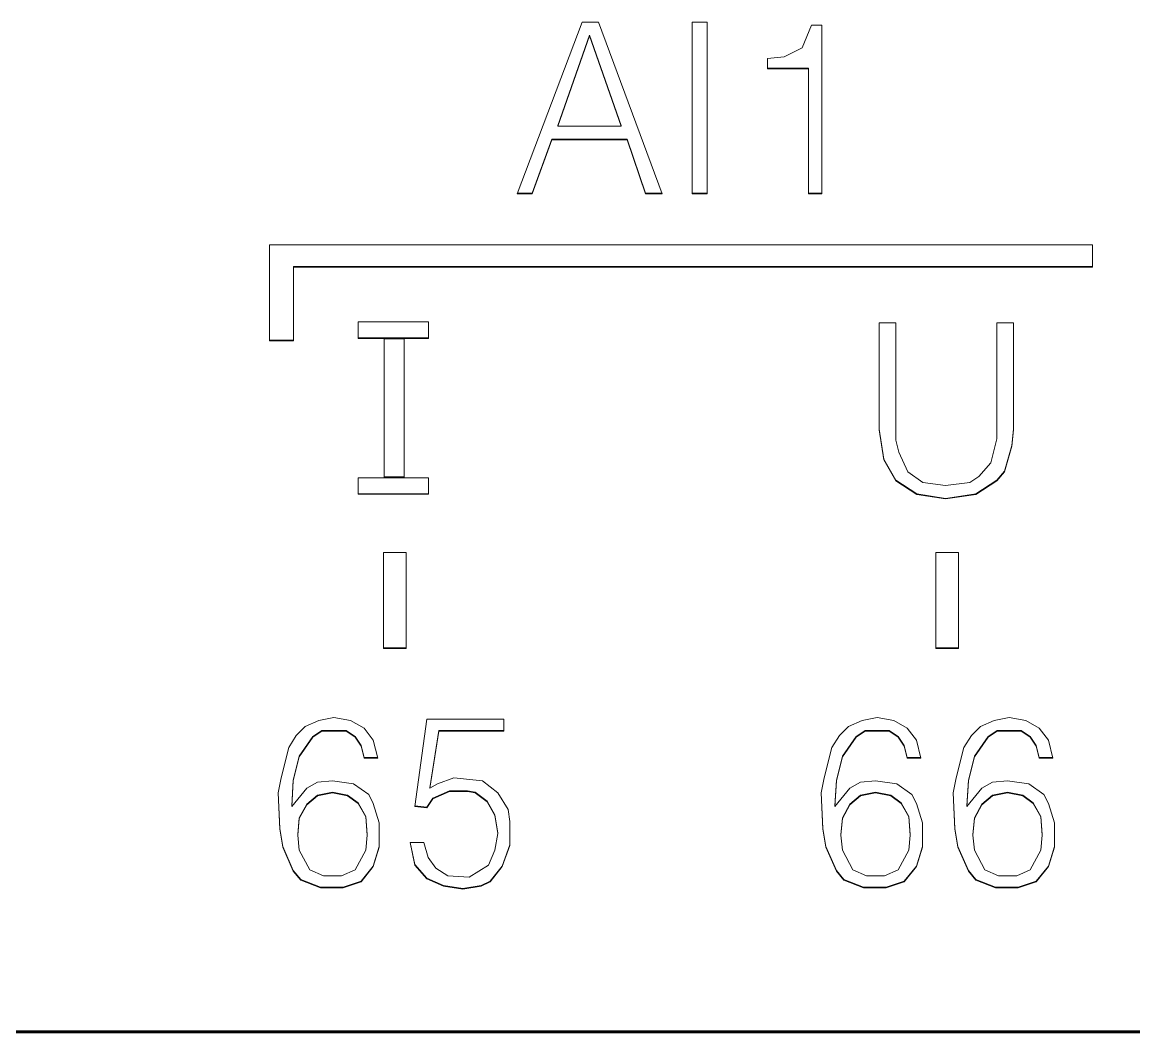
# Model space of a CAD drawing. Header units: millimetres. Extents: x 0 to 53000, y -591 to 24400.
# Drawn here: x 24641.73 to 24651.55, y 2708.5 to 2717.42 of the extents above; entities that cross this region are included whole.
import ezdxf
from ezdxf.enums import TextEntityAlignment as Align

# ---------------------------------------------------------------- set-up
doc = ezdxf.new("R2010")
doc.units = ezdxf.units.MM
doc.linetypes.add('K5LT_BASIC', pattern=[0])
doc.linetypes.add('K5LT_THIN', pattern=[0])
doc.layers.add('Основная', color=7, linetype='Continuous', lineweight=30)
doc.styles.add('текст', font='isocpeui.ttf')

# ---------------------------------------------------------------- blocks, each defined once
blk = doc.blocks.new('Программируемое реле ПР102')
at = {"layer": 'Основная', "linetype": 'K5LT_THIN', "lineweight": 18}
for p, q in [((19.5584, -25.0765), (18.985, -26.5942)), ((19.705, -25.0765), (19.5584, -25.0765)), ((20.265, -26.5942), (19.705, -25.0765)), ((20.5317, -25.0765), (20.5317, -26.5942)), ((20.665, -25.0765), (20.5317, -25.0765)), ((20.665, -26.5942), (20.665, -25.0765)), ((21.585, -25.1032), (21.505, -25.3029)), ((21.6784, -25.1032), (21.585, -25.1032)), ((21.6784, -26.5942), (21.6784, -25.1032)), ((19.625, -25.1911), (19.345, -25.9899)), ((19.625, -25.1964), (19.345, -25.9952)), ((19.625, -25.1911), (19.625, -25.1964)), ((19.905, -25.9899), (19.625, -25.1911)), ((19.905, -25.9952), (19.625, -25.1964)), ((21.505, -25.3029), (21.345, -25.3828)), ((21.345, -25.3828), (21.1984, -25.3961)), ((21.1984, -25.3961), (21.1984, -25.4893)), ((21.1984, -25.484), (21.5584, -25.484)), ((21.1984, -25.4893), (21.5584, -25.4893)), ((21.5584, -25.484), (21.5584, -25.4893)), ((21.5584, -25.4893), (21.5584, -26.5942)), ((19.345, -25.9899), (19.345, -25.9952)), ((19.345, -25.9952), (19.905, -25.9952)), ((19.905, -25.9899), (19.905, -25.9952)), ((19.1183, -26.589), (19.2917, -26.1097)), ((19.1183, -26.5942), (19.2917, -26.115)), ((19.2917, -26.1097), (19.2917, -26.115)), ((19.2917, -26.1097), (19.9584, -26.1097)), ((19.2917, -26.115), (19.9584, -26.115)), ((19.9584, -26.1097), (20.1184, -26.589)), ((19.9584, -26.1097), (19.9584, -26.115)), ((19.9584, -26.115), (20.1184, -26.5942)), ((18.985, -26.5942), (19.1183, -26.5942)), ((18.987, -26.589), (19.1183, -26.589)), ((19.1183, -26.589), (19.1183, -26.5942)), ((20.1184, -26.589), (20.1184, -26.5942)), ((20.1184, -26.589), (20.2631, -26.589)), ((20.1184, -26.5942), (20.265, -26.5942)), ((20.5317, -26.589), (20.665, -26.589)), ((20.5317, -26.5942), (20.665, -26.5942)), ((21.5584, -26.589), (21.6784, -26.589)), ((21.5584, -26.5942), (21.6784, -26.5942)), ((24.0701, -27.0452), (16.7951, -27.0452)), ((16.7951, -27.0452), (16.7951, -27.242)), ((24.0701, -27.242), (24.0701, -27.0452)), ((16.7951, -27.242), (16.7946, -27.892)), ((17.0086, -27.2367), (24.0701, -27.2367)), ((17.0086, -27.2367), (17.0086, -27.242)), ((17.0086, -27.892), (17.0086, -27.242)), ((17.0086, -27.242), (24.0701, -27.242)), ((17.5794, -27.7262), (17.5794, -27.8718)), ((18.2014, -27.7262), (17.5794, -27.7262)), ((18.2014, -27.8718), (18.2014, -27.7262)), ((22.331, -27.7328), (22.1844, -27.7328)), ((22.1844, -27.7328), (22.1844, -28.6781)), ((22.331, -28.7713), (22.331, -27.7328)), ((23.2244, -27.7328), (23.2244, -28.758)), ((23.371, -27.7328), (23.2244, -27.7328)), ((23.371, -28.6781), (23.371, -27.7328)), ((16.7946, -27.8868), (17.0086, -27.8868)), ((16.7946, -27.892), (17.0086, -27.892)), ((17.5794, -27.8666), (18.2014, -27.8666)), ((17.5794, -27.8718), (18.2014, -27.8718)), ((17.9863, -27.8745), (17.8086, -27.8745)), ((17.8086, -27.8745), (17.8086, -29.1015)), ((17.9863, -29.1015), (17.9863, -27.8745)), ((22.1844, -28.6729), (22.2244, -28.9392)), ((22.1844, -28.6781), (22.2244, -28.9444)), ((23.3577, -28.8194), (23.371, -28.6729)), ((23.3577, -28.8246), (23.371, -28.6781)), ((22.3577, -28.8779), (22.331, -28.7713)), ((23.2244, -28.758), (23.171, -28.9711)), ((22.4377, -29.051), (22.3577, -28.8779)), ((23.291, -29.0457), (23.3577, -28.8194)), ((23.291, -29.051), (23.3577, -28.8246)), ((23.3577, -28.8194), (23.3577, -28.8246)), ((22.2244, -28.9392), (22.331, -29.1256)), ((22.2244, -28.9392), (22.2244, -28.9444)), ((22.2244, -28.9444), (22.331, -29.1308)), ((23.171, -28.9711), (23.0644, -29.0909)), ((22.571, -29.1442), (22.4377, -29.051)), ((23.2244, -29.1256), (23.291, -29.0457)), ((23.2244, -29.1308), (23.291, -29.051)), ((23.291, -29.0457), (23.291, -29.051)), ((17.5794, -29.1041), (17.5794, -29.2497)), ((18.2014, -29.1041), (17.5794, -29.1041)), ((17.8086, -29.0962), (17.9863, -29.0962)), ((17.8086, -29.1015), (17.9863, -29.1015)), ((18.2014, -29.2497), (18.2014, -29.1041)), ((22.331, -29.1256), (22.5177, -29.2454)), ((22.331, -29.1256), (22.331, -29.1308)), ((22.331, -29.1308), (22.5177, -29.2507)), ((22.771, -29.1708), (22.571, -29.1442)), ((22.9844, -29.1442), (22.771, -29.1708)), ((23.0644, -29.0909), (22.9844, -29.1442)), ((23.0377, -29.2454), (23.2244, -29.1256)), ((23.0377, -29.2507), (23.2244, -29.1308)), ((23.2244, -29.1256), (23.2244, -29.1308)), ((17.5794, -29.2445), (18.2014, -29.2445)), ((17.5794, -29.2497), (18.2014, -29.2497)), ((22.5177, -29.2454), (22.771, -29.2854)), ((22.5177, -29.2454), (22.5177, -29.2507)), ((22.5177, -29.2507), (22.771, -29.2906)), ((22.771, -29.2854), (23.0377, -29.2454)), ((22.771, -29.2906), (23.0377, -29.2507)), ((23.0377, -29.2454), (23.0377, -29.2507)), ((22.771, -29.2854), (22.771, -29.2906)), ((18.0044, -29.763), (17.8043, -29.763)), ((17.8043, -29.763), (17.8043, -30.6118)), ((18.0044, -30.6118), (18.0044, -29.763)), ((22.6843, -29.763), (22.6843, -30.6118)), ((22.8844, -29.763), (22.6843, -29.763)), ((22.8844, -30.6118), (22.8844, -29.763)), ((17.8043, -30.6066), (18.0044, -30.6066)), ((17.8043, -30.6118), (18.0044, -30.6118)), ((22.6843, -30.6066), (22.8844, -30.6066)), ((22.6843, -30.6118), (22.8844, -30.6118)), ((17.366, -31.2227), (17.2327, -31.2493)), ((17.5127, -31.2493), (17.366, -31.2227)), ((18.186, -31.236), (18.0794, -32.0082)), ((18.866, -31.236), (18.186, -31.236)), ((18.866, -31.3425), (18.866, -31.236)), ((22.166, -31.2227), (22.0327, -31.2493)), ((22.3127, -31.2493), (22.166, -31.2227)), ((23.3327, -31.2227), (23.1994, -31.2493)), ((23.4794, -31.2493), (23.3327, -31.2227)), ((17.1127, -31.3026), (17.0327, -31.3825)), ((17.2327, -31.2493), (17.1127, -31.3026)), ((17.6327, -31.3159), (17.5127, -31.2493)), ((17.7127, -31.4224), (17.6327, -31.3159)), ((21.9127, -31.3026), (21.8327, -31.3825)), ((22.0327, -31.2493), (21.9127, -31.3026)), ((22.4327, -31.3159), (22.3127, -31.2493)), ((22.5127, -31.4224), (22.4327, -31.3159)), ((23.0794, -31.3026), (22.9994, -31.3825)), ((23.1994, -31.2493), (23.0794, -31.3026)), ((23.5994, -31.3159), (23.4794, -31.2493)), ((23.6794, -31.4224), (23.5994, -31.3159)), ((17.0327, -31.3825), (16.966, -31.489)), ((17.0594, -31.5636), (17.1794, -31.3905)), ((17.0594, -31.5689), (17.1794, -31.3958)), ((17.1794, -31.3905), (17.2594, -31.3373)), ((17.1794, -31.3958), (17.2594, -31.3425)), ((17.1794, -31.3905), (17.1794, -31.3958)), ((17.2594, -31.3373), (17.2594, -31.3425)), ((17.2594, -31.3373), (17.4727, -31.3373)), ((17.2594, -31.3425), (17.4727, -31.3425)), ((17.4727, -31.3373), (17.4727, -31.3425)), ((17.4727, -31.3373), (17.5527, -31.3905)), ((17.4727, -31.3425), (17.5527, -31.3958)), ((17.5527, -31.3905), (17.606, -31.4704)), ((17.5527, -31.3905), (17.5527, -31.3958)), ((17.5527, -31.3958), (17.606, -31.4757)), ((17.7527, -31.5822), (17.7127, -31.4224)), ((18.2127, -31.8432), (18.2927, -31.3373)), ((18.2127, -31.8485), (18.2927, -31.3425)), ((18.2927, -31.3373), (18.2927, -31.3425)), ((18.2927, -31.3373), (18.866, -31.3373)), ((18.2927, -31.3425), (18.866, -31.3425)), ((21.8327, -31.3825), (21.766, -31.489)), ((21.8594, -31.5636), (21.9794, -31.3905)), ((21.8594, -31.5689), (21.9794, -31.3958)), ((21.9794, -31.3905), (22.0594, -31.3373)), ((21.9794, -31.3958), (22.0594, -31.3425)), ((21.9794, -31.3905), (21.9794, -31.3958)), ((22.0594, -31.3373), (22.0594, -31.3425)), ((22.0594, -31.3373), (22.2727, -31.3373)), ((22.0594, -31.3425), (22.2727, -31.3425)), ((22.2727, -31.3373), (22.3527, -31.3905)), ((22.2727, -31.3373), (22.2727, -31.3425)), ((22.2727, -31.3425), (22.3527, -31.3958)), ((22.3527, -31.3905), (22.406, -31.4704)), ((22.3527, -31.3905), (22.3527, -31.3958)), ((22.3527, -31.3958), (22.406, -31.4757)), ((22.5527, -31.5822), (22.5127, -31.4224)), ((22.9994, -31.3825), (22.9327, -31.489)), ((23.026, -31.5636), (23.146, -31.3905)), ((23.026, -31.5689), (23.146, -31.3958)), ((23.146, -31.3905), (23.226, -31.3373)), ((23.146, -31.3958), (23.226, -31.3425)), ((23.146, -31.3905), (23.146, -31.3958)), ((23.226, -31.3373), (23.4394, -31.3373)), ((23.226, -31.3373), (23.226, -31.3425)), ((23.226, -31.3425), (23.4394, -31.3425)), ((23.4394, -31.3373), (23.4394, -31.3425)), ((23.4394, -31.3373), (23.5194, -31.3905)), ((23.4394, -31.3425), (23.5194, -31.3958)), ((23.5194, -31.3905), (23.5194, -31.3958)), ((23.5194, -31.3905), (23.5727, -31.4704)), ((23.5194, -31.3958), (23.5727, -31.4757)), ((23.7194, -31.5822), (23.6794, -31.4224)), ((16.966, -31.489), (16.8994, -31.7553)), ((17.606, -31.4704), (17.6327, -31.577)), ((17.606, -31.4704), (17.606, -31.4757)), ((17.606, -31.4757), (17.6327, -31.5822)), ((21.766, -31.489), (21.6994, -31.7553)), ((22.406, -31.4704), (22.4327, -31.577)), ((22.406, -31.4704), (22.406, -31.4757)), ((22.406, -31.4757), (22.4327, -31.5822)), ((22.9327, -31.489), (22.866, -31.7553)), ((23.5727, -31.4704), (23.5727, -31.4757)), ((23.5727, -31.4704), (23.5994, -31.577)), ((23.5727, -31.4757), (23.5994, -31.5822)), ((17.006, -31.7767), (17.0594, -31.5636)), ((17.006, -31.7819), (17.0594, -31.5689)), ((17.0594, -31.5636), (17.0594, -31.5689)), ((17.6327, -31.577), (17.7514, -31.577)), ((17.6327, -31.577), (17.6327, -31.5822)), ((17.6327, -31.5822), (17.7527, -31.5822)), ((21.806, -31.7767), (21.8594, -31.5636)), ((21.806, -31.7819), (21.8594, -31.5689)), ((21.8594, -31.5636), (21.8594, -31.5689)), ((22.4327, -31.577), (22.5514, -31.577)), ((22.4327, -31.577), (22.4327, -31.5822)), ((22.4327, -31.5822), (22.5527, -31.5822)), ((22.9727, -31.7767), (23.026, -31.5636)), ((22.9727, -31.7819), (23.026, -31.5689)), ((23.026, -31.5636), (23.026, -31.5689)), ((23.5994, -31.577), (23.5994, -31.5822)), ((23.5994, -31.577), (23.718, -31.577)), ((23.5994, -31.5822), (23.7194, -31.5822)), ((16.8994, -31.7553), (16.8727, -31.8884)), ((16.9927, -32.003), (17.006, -31.7767)), ((16.9927, -32.0082), (17.006, -31.7819)), ((17.006, -31.7767), (17.006, -31.7819)), ((17.2194, -31.7952), (17.126, -31.8485)), ((17.3527, -31.7819), (17.2194, -31.7952)), ((17.5394, -31.8085), (17.3527, -31.7819)), ((17.6727, -31.9017), (17.5394, -31.8085)), ((18.2794, -31.8085), (18.2127, -31.8485)), ((18.426, -31.7553), (18.2794, -31.8085)), ((18.6794, -31.7819), (18.426, -31.7553)), ((18.8127, -31.8884), (18.6794, -31.7819)), ((21.6994, -31.7553), (21.6727, -31.8884)), ((21.7927, -32.003), (21.806, -31.7767)), ((21.7927, -32.0082), (21.806, -31.7819)), ((21.806, -31.7767), (21.806, -31.7819)), ((22.0194, -31.7952), (21.926, -31.8485)), ((22.1527, -31.7819), (22.0194, -31.7952)), ((22.3394, -31.8085), (22.1527, -31.7819)), ((22.4727, -31.9017), (22.3394, -31.8085)), ((22.866, -31.7553), (22.8394, -31.8884)), ((22.9594, -32.003), (22.9727, -31.7767)), ((22.9594, -32.0082), (22.9727, -31.7819)), ((22.9727, -31.7767), (22.9727, -31.7819)), ((23.186, -31.7952), (23.0927, -31.8485)), ((23.3194, -31.7819), (23.186, -31.7952)), ((23.506, -31.8085), (23.3194, -31.7819)), ((23.6394, -31.9017), (23.506, -31.8085)), ((16.8727, -31.8884), (16.886, -32.208)), ((16.8729, -31.8875), (16.886, -32.2027)), ((17.126, -31.8485), (16.9927, -32.0082)), ((17.2194, -31.9098), (17.126, -31.9897)), ((17.2194, -31.915), (17.126, -31.9949)), ((17.3527, -31.8832), (17.2194, -31.9098)), ((17.3527, -31.8884), (17.2194, -31.915)), ((17.2194, -31.9098), (17.2194, -31.915)), ((17.486, -31.9098), (17.3527, -31.8832)), ((17.3527, -31.8832), (17.3527, -31.8884)), ((17.486, -31.915), (17.3527, -31.8884)), ((17.5794, -31.9764), (17.486, -31.9098)), ((17.486, -31.9098), (17.486, -31.915)), ((17.5794, -31.9816), (17.486, -31.915)), ((17.7127, -31.9816), (17.6727, -31.9017)), ((18.2127, -31.8432), (18.2127, -31.8485)), ((18.2394, -31.9364), (18.386, -31.8699)), ((18.2394, -31.9417), (18.386, -31.8751)), ((18.386, -31.8699), (18.386, -31.8751)), ((18.386, -31.8699), (18.546, -31.8699)), ((18.386, -31.8751), (18.546, -31.8751)), ((18.546, -31.8699), (18.6127, -31.8832)), ((18.546, -31.8699), (18.546, -31.8751)), ((18.546, -31.8751), (18.6127, -31.8884)), ((18.6127, -31.8832), (18.7194, -31.9631)), ((18.6127, -31.8832), (18.6127, -31.8884)), ((18.6127, -31.8884), (18.7194, -31.9683)), ((18.906, -32.0349), (18.8127, -31.8884)), ((21.6727, -31.8884), (21.686, -32.208)), ((21.6729, -31.8875), (21.686, -32.2027)), ((21.926, -31.8485), (21.7927, -32.0082)), ((22.0194, -31.9098), (21.926, -31.9897)), ((22.0194, -31.915), (21.926, -31.9949)), ((22.1527, -31.8832), (22.0194, -31.9098)), ((22.1527, -31.8884), (22.0194, -31.915)), ((22.0194, -31.9098), (22.0194, -31.915)), ((22.286, -31.9098), (22.1527, -31.8832)), ((22.1527, -31.8832), (22.1527, -31.8884)), ((22.286, -31.915), (22.1527, -31.8884)), ((22.286, -31.9098), (22.286, -31.915)), ((22.3794, -31.9764), (22.286, -31.9098)), ((22.3794, -31.9816), (22.286, -31.915)), ((22.5127, -31.9816), (22.4727, -31.9017)), ((22.8394, -31.8884), (22.8527, -32.208)), ((22.8395, -31.8875), (22.8527, -32.2027)), ((23.0927, -31.8485), (22.9594, -32.0082)), ((23.186, -31.9098), (23.0927, -31.9897)), ((23.186, -31.915), (23.0927, -31.9949)), ((23.3194, -31.8832), (23.186, -31.9098)), ((23.3194, -31.8884), (23.186, -31.915)), ((23.186, -31.9098), (23.186, -31.915)), ((23.3194, -31.8832), (23.3194, -31.8884)), ((23.4527, -31.9098), (23.3194, -31.8832)), ((23.4527, -31.915), (23.3194, -31.8884)), ((23.4527, -31.9098), (23.4527, -31.915)), ((23.546, -31.9764), (23.4527, -31.9098)), ((23.546, -31.9816), (23.4527, -31.915)), ((23.6794, -31.9816), (23.6394, -31.9017)), ((16.9927, -32.003), (16.9927, -32.0082)), ((17.126, -31.9897), (17.0594, -32.1095)), ((17.126, -31.9949), (17.0594, -32.1148)), ((17.126, -31.9897), (17.126, -31.9949)), ((17.646, -32.0962), (17.5794, -31.9764)), ((17.5794, -31.9764), (17.5794, -31.9816)), ((17.646, -32.1015), (17.5794, -31.9816)), ((17.766, -32.1547), (17.7127, -31.9816)), ((18.0794, -32.0082), (18.186, -32.0216)), ((18.0801, -32.0031), (18.186, -32.0163)), ((18.186, -32.0163), (18.2394, -31.9364)), ((18.186, -32.0216), (18.2394, -31.9417)), ((18.186, -32.0163), (18.186, -32.0216)), ((18.2394, -31.9364), (18.2394, -31.9417)), ((18.7194, -31.9631), (18.786, -32.0829)), ((18.7194, -31.9631), (18.7194, -31.9683)), ((18.7194, -31.9683), (18.786, -32.0881)), ((21.7927, -32.003), (21.7927, -32.0082)), ((21.926, -31.9897), (21.8594, -32.1095)), ((21.926, -31.9949), (21.8594, -32.1148)), ((21.926, -31.9897), (21.926, -31.9949)), ((22.446, -32.0962), (22.3794, -31.9764)), ((22.3794, -31.9764), (22.3794, -31.9816)), ((22.446, -32.1015), (22.3794, -31.9816)), ((22.566, -32.1547), (22.5127, -31.9816)), ((22.9594, -32.003), (22.9594, -32.0082)), ((23.0927, -31.9897), (23.026, -32.1095)), ((23.0927, -31.9949), (23.026, -32.1148)), ((23.0927, -31.9897), (23.0927, -31.9949)), ((23.546, -31.9764), (23.546, -31.9816)), ((23.6127, -32.0962), (23.546, -31.9764)), ((23.6127, -32.1015), (23.546, -31.9816)), ((23.7327, -32.1547), (23.6794, -31.9816)), ((17.0594, -32.1095), (17.046, -32.256)), ((17.0594, -32.1148), (17.046, -32.2612)), ((17.0594, -32.1095), (17.0594, -32.1148)), ((17.6594, -32.256), (17.646, -32.0962)), ((17.646, -32.0962), (17.646, -32.1015)), ((17.6594, -32.2612), (17.646, -32.1015)), ((18.786, -32.0829), (18.8127, -32.2427)), ((18.786, -32.0829), (18.786, -32.0881)), ((18.786, -32.0881), (18.8127, -32.2479)), ((18.9194, -32.1414), (18.906, -32.0349)), ((21.8594, -32.1095), (21.846, -32.256)), ((21.8594, -32.1148), (21.846, -32.2612)), ((21.8594, -32.1095), (21.8594, -32.1148)), ((22.4594, -32.256), (22.446, -32.0962)), ((22.446, -32.0962), (22.446, -32.1015)), ((22.4594, -32.2612), (22.446, -32.1015)), ((23.026, -32.1095), (23.0127, -32.256)), ((23.026, -32.1148), (23.0127, -32.2612)), ((23.026, -32.1095), (23.026, -32.1148)), ((23.626, -32.256), (23.6127, -32.0962)), ((23.6127, -32.0962), (23.6127, -32.1015)), ((23.626, -32.2612), (23.6127, -32.1015)), ((16.886, -32.2027), (16.9127, -32.3625)), ((16.886, -32.2027), (16.886, -32.208)), ((16.886, -32.208), (16.9127, -32.3677)), ((17.766, -32.3677), (17.766, -32.1547)), ((18.9194, -32.3544), (18.9194, -32.1414)), ((21.686, -32.2027), (21.7127, -32.3625)), ((21.686, -32.2027), (21.686, -32.208)), ((21.686, -32.208), (21.7127, -32.3677)), ((22.566, -32.3677), (22.566, -32.1547)), ((22.8527, -32.2027), (22.8527, -32.208)), ((22.8527, -32.2027), (22.8794, -32.3625)), ((22.8527, -32.208), (22.8794, -32.3677)), ((23.7327, -32.3677), (23.7327, -32.1547)), ((17.046, -32.256), (17.046, -32.2612)), ((17.046, -32.2612), (17.0594, -32.3944)), ((17.646, -32.3944), (17.6594, -32.2612)), ((17.6594, -32.256), (17.6594, -32.2612)), ((18.8127, -32.2479), (18.786, -32.3944)), ((18.8127, -32.2427), (18.8127, -32.2479)), ((21.846, -32.256), (21.846, -32.2612)), ((21.846, -32.2612), (21.8594, -32.3944)), ((22.446, -32.3944), (22.4594, -32.2612)), ((22.4594, -32.256), (22.4594, -32.2612)), ((23.0127, -32.256), (23.0127, -32.2612)), ((23.0127, -32.2612), (23.026, -32.3944)), ((23.6127, -32.3944), (23.626, -32.2612)), ((23.626, -32.256), (23.626, -32.2612)), ((16.9127, -32.3625), (17.006, -32.5755)), ((16.9127, -32.3625), (16.9127, -32.3677)), ((16.9127, -32.3677), (17.006, -32.5808)), ((17.0594, -32.3944), (17.1527, -32.5675)), ((17.5527, -32.5675), (17.646, -32.3944)), ((17.7127, -32.5356), (17.766, -32.3625)), ((17.7127, -32.5408), (17.766, -32.3677)), ((18.1594, -32.3278), (18.0394, -32.3278)), ((18.0394, -32.3278), (18.0794, -32.5275)), ((18.0404, -32.3278), (18.0794, -32.5223)), ((18.1994, -32.4609), (18.1594, -32.3278)), ((18.786, -32.3944), (18.7327, -32.5275)), ((18.8527, -32.5356), (18.9194, -32.3492)), ((18.8527, -32.5408), (18.9194, -32.3544)), ((21.7127, -32.3625), (21.806, -32.5755)), ((21.7127, -32.3625), (21.7127, -32.3677)), ((21.7127, -32.3677), (21.806, -32.5808)), ((21.8594, -32.3944), (21.9527, -32.5675)), ((22.3527, -32.5675), (22.446, -32.3944)), ((22.5127, -32.5356), (22.566, -32.3625)), ((22.5127, -32.5408), (22.566, -32.3677)), ((22.8794, -32.3625), (22.9727, -32.5755)), ((22.8794, -32.3625), (22.8794, -32.3677)), ((22.8794, -32.3677), (22.9727, -32.5808)), ((23.026, -32.3944), (23.1194, -32.5675)), ((23.5194, -32.5675), (23.6127, -32.3944)), ((23.6794, -32.5356), (23.7327, -32.3625)), ((23.6794, -32.5408), (23.7327, -32.3677)), ((18.266, -32.5541), (18.1994, -32.4609)), ((17.006, -32.5755), (17.0727, -32.6554)), ((17.006, -32.5755), (17.006, -32.5808)), ((17.006, -32.5808), (17.0727, -32.6607)), ((17.1527, -32.5675), (17.2727, -32.6207)), ((17.4327, -32.6207), (17.5527, -32.5675)), ((17.606, -32.6687), (17.7127, -32.5356)), ((17.606, -32.674), (17.7127, -32.5408)), ((17.7127, -32.5356), (17.7127, -32.5408)), ((18.0794, -32.5223), (18.186, -32.6421)), ((18.0794, -32.5223), (18.0794, -32.5275)), ((18.0794, -32.5275), (18.186, -32.6473)), ((18.3727, -32.6207), (18.266, -32.5541)), ((18.7327, -32.5275), (18.5594, -32.634)), ((18.746, -32.6687), (18.8527, -32.5356)), ((18.746, -32.674), (18.8527, -32.5408)), ((18.8527, -32.5356), (18.8527, -32.5408)), ((21.806, -32.5755), (21.8727, -32.6554)), ((21.806, -32.5755), (21.806, -32.5808)), ((21.806, -32.5808), (21.8727, -32.6607)), ((21.9527, -32.5675), (22.0727, -32.6207)), ((22.2327, -32.6207), (22.3527, -32.5675)), ((22.406, -32.6687), (22.5127, -32.5356)), ((22.406, -32.674), (22.5127, -32.5408)), ((22.5127, -32.5356), (22.5127, -32.5408)), ((22.9727, -32.5755), (22.9727, -32.5808)), ((22.9727, -32.5755), (23.0394, -32.6554)), ((22.9727, -32.5808), (23.0394, -32.6607)), ((23.1194, -32.5675), (23.2394, -32.6207)), ((23.3994, -32.6207), (23.5194, -32.5675)), ((23.5727, -32.6687), (23.6794, -32.5356)), ((23.5727, -32.674), (23.6794, -32.5408)), ((23.6794, -32.5356), (23.6794, -32.5408)), ((17.0727, -32.6554), (17.246, -32.722)), ((17.0727, -32.6554), (17.0727, -32.6607)), ((17.0727, -32.6607), (17.246, -32.7272)), ((17.2727, -32.6207), (17.4327, -32.6207)), ((17.446, -32.722), (17.606, -32.6687)), ((17.446, -32.7272), (17.606, -32.674)), ((17.606, -32.6687), (17.606, -32.674)), ((18.186, -32.6421), (18.186, -32.6473)), ((18.186, -32.6421), (18.3327, -32.7087)), ((18.186, -32.6473), (18.3327, -32.7139)), ((18.3327, -32.7087), (18.506, -32.7353)), ((18.3327, -32.7087), (18.3327, -32.7139)), ((18.5594, -32.634), (18.3727, -32.6207)), ((18.506, -32.7353), (18.666, -32.7087)), ((18.666, -32.7087), (18.746, -32.6687)), ((18.666, -32.7139), (18.746, -32.674)), ((18.666, -32.7087), (18.666, -32.7139)), ((18.746, -32.6687), (18.746, -32.674)), ((21.8727, -32.6554), (22.046, -32.722)), ((21.8727, -32.6554), (21.8727, -32.6607)), ((21.8727, -32.6607), (22.046, -32.7272)), ((22.0727, -32.6207), (22.2327, -32.6207)), ((22.246, -32.722), (22.406, -32.6687)), ((22.246, -32.7272), (22.406, -32.674)), ((22.406, -32.6687), (22.406, -32.674)), ((23.0394, -32.6554), (23.0394, -32.6607)), ((23.0394, -32.6554), (23.2127, -32.722)), ((23.0394, -32.6607), (23.2127, -32.7272)), ((23.2394, -32.6207), (23.3994, -32.6207)), ((23.4127, -32.722), (23.5727, -32.6687)), ((23.4127, -32.7272), (23.5727, -32.674)), ((23.5727, -32.6687), (23.5727, -32.674)), ((17.246, -32.722), (17.446, -32.722)), ((17.246, -32.722), (17.246, -32.7272)), ((17.246, -32.7272), (17.446, -32.7272)), ((17.446, -32.722), (17.446, -32.7272)), ((18.3327, -32.7139), (18.506, -32.7405)), ((18.506, -32.7405), (18.666, -32.7139)), ((18.506, -32.7353), (18.506, -32.7405)), ((22.046, -32.722), (22.246, -32.722)), ((22.046, -32.722), (22.046, -32.7272)), ((22.046, -32.7272), (22.246, -32.7272)), ((22.246, -32.722), (22.246, -32.7272)), ((23.2127, -32.722), (23.4127, -32.722)), ((23.2127, -32.722), (23.2127, -32.7272)), ((23.2127, -32.7272), (23.4127, -32.7272)), ((23.4127, -32.722), (23.4127, -32.7272))]:
    blk.add_line(p, q, dxfattribs=at)
at = {"layer": 'Основная', "linetype": 'K5LT_BASIC', "lineweight": 60}
blk.add_line((116.7504, -34.0004), (0.2496, -34.0004), dxfattribs=at)
at = {"layer": 'Основная', "style": 'текст'}
blk.add_attdef('№', text='', height=40, dxfattribs=at).set_placement((57, -88), align=Align.MIDDLE_CENTER)

msp = doc.modelspace()

# ---------------------------------------------------------------- block references
at = {"layer": 'Основная'}
msp.add_blockref('Программируемое реле ПР102', (24627.11543, 2742.5), dxfattribs=at)

doc.saveas('drawing.dxf')
